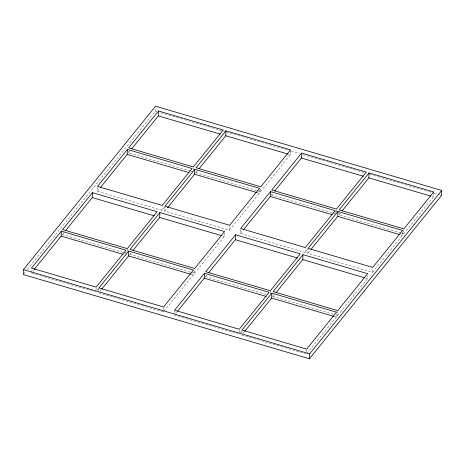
<?xml version="1.0" encoding="UTF-8"?>
<svg xmlns="http://www.w3.org/2000/svg" width="465" height="465" viewBox="0 0 465 465"><rect width="100%" height="100%" fill="white"/><g stroke="black" fill="none" stroke-linecap="round" stroke-linejoin="round"><path stroke-width="0.35" stroke-dasharray="2.33 1.74" d="M31.295 273.019L31.457 268.793M122.917 252.332L62.42 234.523L62.502 232.413M164.738 206.995L162.023 210.354L97.354 191.318L97.545 186.389M96.046 289.945L96.121 287.835M98.795 290.753L98.876 288.643M190.365 171.039L128.48 152.822L128.538 151.416M125.87 253.727L125.951 251.612M127.166 251.449L127.276 248.636M190.336 272.182L129.84 254.372L129.921 252.263M27.348 269.468L155.374 111.135L155.479 108.322M162.023 210.354L162.215 205.425M259.435 189.761L259.296 193.277L229.443 230.204L164.773 211.162L164.965 206.233M163.465 309.795L163.546 307.679M174.468 313.032L174.549 310.922M193.231 169.748L193.312 167.632M256.395 190.476L195.899 172.672L195.98 170.556M163.831 311.347L193.237 274.978L193.341 272.165M191.028 272.385L194.504 273.408L194.696 268.479M266.009 294.461L205.513 276.652L205.565 275.239M194.504 273.408L224.363 236.487L224.496 232.965M229.443 230.204L229.634 225.275M307.83 249.124L305.116 252.478L240.452 233.442L240.638 228.513M239.109 332.771L239.219 329.958M241.887 332.882L241.998 330.063M257.093 190.685L260.569 191.708L260.731 187.482M332.068 212.755L271.577 194.945L271.659 192.835M270.264 293.578L270.368 290.759M333.428 314.305L272.932 296.496L273.013 294.386M260.569 191.708L290.422 154.781L290.584 150.561M305.116 252.478L305.307 247.554M402.527 231.884L402.394 235.406L372.535 272.327L307.871 253.291L308.057 248.362M306.557 351.918L306.638 349.808M335.056 213.447L335.16 210.628M336.323 211.871L336.404 209.762M400.882 233.012L338.997 214.795L339.078 212.685M306.929 353.47L336.329 317.107L336.439 314.288M336.207 315.125L337.602 315.537L337.788 310.608M337.602 315.537L367.455 278.611L367.565 275.797M372.535 272.327L372.698 268.102M401.574 233.221L403.661 233.831L403.823 229.611M403.661 233.831L433.514 196.91L433.706 191.981M23.703 273.978L25.529 271.723M32.649 271.339L33.556 270.223M62.42 234.523L63.775 232.843M97.354 191.318L100.068 187.959M128.48 152.822L129.84 151.142M97.319 290.375L98.679 288.701M100.068 291.189L101.428 289.509M129.84 254.372L131.194 252.693M164.773 211.162L167.04 208.367M195.899 172.672L197.259 170.992M175.747 313.468L176.648 312.346M205.513 276.652L206.873 274.972M240.452 233.442L243.166 230.088M271.577 194.945L272.478 193.829M240.411 332.504L241.318 331.382M243.166 333.312L244.52 331.638M272.932 296.496L274.292 294.822M307.871 253.291L310.585 249.932M338.997 214.795L340.351 213.115M155.374 111.135L156.763 111.548M160.942 112.774L222.915 131.02M223.613 131.223L225.699 131.839M226.397 132.043L290.456 150.904M291.154 151.108L299.512 153.566M302.994 154.595L363.572 172.428M369.838 174.27L433.206 192.929M433.903 193.132L438.774 194.568M439.472 194.771L441.558 195.387M288.335 154.171L290.422 154.781M432.125 196.497L433.514 196.91M191.063 171.242L193.149 171.858M332.766 212.964L334.852 213.575M257.209 192.661L259.296 193.277M400.307 234.79L402.394 235.406M222.276 235.871L224.363 236.487M365.368 278L367.455 278.611M123.609 252.536L126.393 253.355M191.15 274.367L193.237 274.978M334.242 316.491L336.329 317.107M31.992 273.222L95.964 292.055M98.714 292.869L163.384 311.905M174.387 315.142L238.359 333.975M241.806 334.992L305.778 353.824"/><path stroke-width="0.7" d="M23.442 269.613L23.25 274.542L309.44 358.794L441.558 195.387L441.75 190.458L155.56 106.206L23.442 269.613L309.626 353.865L441.75 190.458M34.009 269.659L61.148 236.098L61.339 231.169L126.003 250.205L96.15 287.126L31.486 268.09L61.339 231.169M65.588 230.605L92.273 197.602L92.465 192.673L157.129 211.709L127.276 248.636L62.606 229.594L92.465 192.673M100.521 187.401L127.212 154.392L127.398 149.463L192.068 168.504L162.215 205.425L97.545 186.389L127.398 149.463M101.882 288.951L128.567 255.942L128.759 251.013L193.423 270.055L163.57 306.976L98.906 287.94L128.759 251.013M131.647 148.905L158.338 115.895L158.524 110.972L223.194 130.008L193.335 166.929L128.671 147.893L158.524 110.972M133.007 250.455L159.693 217.446L159.884 212.522L224.549 231.558L194.696 268.479L130.026 249.443L159.884 212.522M167.487 207.809L194.632 174.241L194.818 169.312L259.487 188.348L229.634 225.275L164.965 206.233L194.818 169.312M177.554 311.23L204.245 278.221L204.431 273.292L269.101 292.328L239.243 329.255L174.578 310.219L204.431 273.292M199.067 168.754L225.757 135.745L225.944 130.816L290.613 149.858L260.755 186.779L196.091 167.743L225.944 130.816M208.68 272.734L235.366 239.725L235.557 234.796L300.227 253.838L270.368 290.759L205.704 271.723L235.557 234.796M243.614 229.524L270.305 196.521L270.496 191.592L335.16 210.628L305.307 247.554L240.638 228.513L270.496 191.592M244.974 331.074L271.665 298.071L271.851 293.142L336.521 312.178L306.662 349.105L241.998 330.063L271.851 293.142M274.739 191.034L301.43 158.024L301.616 153.095L366.286 172.131L336.433 209.058L271.763 190.022L301.616 153.095M276.1 292.584L302.785 259.575L302.977 254.646L367.646 273.682L337.788 310.608L273.124 291.572L302.977 254.646M309.44 358.794L309.626 353.865M311.033 249.374L337.724 216.365L337.916 211.441L402.58 230.477L372.727 267.398L308.057 248.362L337.916 211.441M342.159 210.878L368.85 177.874L369.036 172.945L433.706 191.981L403.853 228.902L339.183 209.866L369.036 172.945M158.338 115.895L220.224 134.118M225.757 135.745L287.643 153.967M301.43 158.024L363.316 176.241M368.85 177.874L430.735 196.091M127.212 154.392L189.098 172.614M194.632 174.241L256.517 192.458M270.305 196.521L332.19 214.737M337.724 216.365L399.609 234.587M92.273 197.602L154.159 215.818M159.693 217.446L221.578 235.668M235.366 239.725L297.257 257.947M302.785 259.575L364.676 277.791M61.148 236.098L123.033 254.314M128.567 255.942L190.452 274.164M204.245 278.221L266.131 296.438M271.665 298.071L333.55 316.287"/></g></svg>
